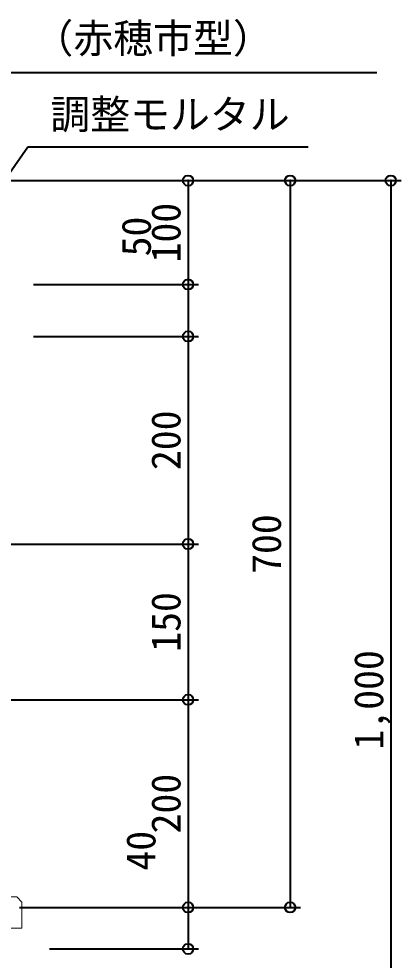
# Model space of a CAD drawing. Units: millimetres at full size, sheet at 1:20. Extents: x -5817 to 7940, y -3160 to 3160.
# Drawn here: x -2988 to -2620, y 245 to 1152 of the extents above; entities that cross this region are included whole.
import ezdxf
from ezdxf.enums import TextEntityAlignment as Align

# ---------------------------------------------------------------- set-up
doc = ezdxf.new("R2010")
doc.units = ezdxf.units.MM
doc.header["$LTSCALE"] = 20
doc.header["$PDMODE"] = 32
doc.header["$PDSIZE"] = 10
doc.layers.add('0-9_躯体', color=7, linetype='Continuous', lineweight=9)
doc.layers.add('0-E_寸法', color=1, linetype='Continuous', lineweight=40)
doc.styles.add('ＭＳ ゴシック', font='')
doc.styles.get('ＭＳ ゴシック').set_extended_font_data('MS Gothic')

msp = doc.modelspace()

# ---------------------------------------------------------------- linework, layer by layer
at = {"layer": '0-9_躯体'}
for p, q in [((-2985.24, 301.11), (-2985.24, 276.11)), ((-2985.24, 276.11), (-3010.48, 276.11))]:
    msp.add_line(p, q, dxfattribs=at)
msp.add_lwpolyline([(-2985.24, 301.11), (-2990.24, 306.11), (-3010.24, 306.11)], dxfattribs=at)
at = {"layer": '0-E_寸法'}
for p, q in [((-3015.25, 1100.37), (-2643.54, 1100.37)), ((-3090.36, 872.93), (-2979.41, 1028.69)), ((-2979.41, 1028.69), (-2709.64, 1028.69)), ((-3046.25, 996.11), (-2620.27, 996.11)), ((-3046.25, 996.11), (-2717.09, 996.11)), ((-3046.25, 996.11), (-2815.4, 996.11)), ((-2825.4, 996.11), (-2825.4, 896.11)), ((-2727.09, 996.11), (-2727.09, 296.11)), ((-2630.27, 996.11), (-2630.27, -3.89)), ((-2974.25, 896.11), (-2815.4, 896.11)), ((-2974.25, 896.11), (-2815.4, 896.11)), ((-2825.4, 896.11), (-2825.4, 846.11)), ((-2974.25, 846.11), (-2815.4, 846.11)), ((-2974.25, 846.11), (-2815.4, 846.11)), ((-2825.4, 846.11), (-2825.4, 646.11)), ((-3034.98, 646.11), (-2815.4, 646.11)), ((-3034.98, 646.11), (-2815.4, 646.11)), ((-2825.4, 646.11), (-2825.4, 496.11)), ((-3034.98, 496.11), (-2815.4, 496.11)), ((-3034.98, 496.11), (-2815.4, 496.11)), ((-2825.4, 496.11), (-2825.4, 296.11)), ((-2987.72, 296.11), (-2815.4, 296.11)), ((-2986.48, 296.11), (-2815.4, 296.11)), ((-2986.48, 296.11), (-2717.09, 296.11)), ((-2825.4, 296.11), (-2825.4, 256.11)), ((-2958.83, 256.11), (-2815.4, 256.11))]:
    msp.add_line(p, q, dxfattribs=at)
for p in [(-2825.4, 996.11), (-2727.09, 996.11), (-2630.27, 996.11), (-2825.4, 896.11), (-2825.4, 846.11), (-2825.4, 646.11), (-2825.4, 496.11), (-2825.4, 296.11), (-2727.09, 296.11), (-2825.4, 256.11)]:
    msp.add_point(p, dxfattribs=at)

# ---------------------------------------------------------------- texts
at = {"layer": '0-E_寸法', "style": 'ＭＳ ゴシック'}
for s, p in [('（赤穂市型）', (-2974.16, 1110.66)), ('調整モルタル', (-2957.89, 1037.44))]:
    msp.add_text(s, height=28.15, dxfattribs=at).set_placement(p, align=Align.BOTTOM_LEFT)
for s, p in [('100', (-2824.18, 917.31)), ('50', (-2852.69, 923.15)), ('200', (-2824.18, 717.31)), ('700', (-2727.45, 617.31)), ('150', (-2824.18, 542.31)), ('1,000', (-2629.05, 448.11)), ('200', (-2824.18, 367.31)), ('40', (-2848.27, 331.5))]:
    msp.add_text(s, height=28.15, rotation=90, dxfattribs=at).set_placement(p, align=Align.BOTTOM_LEFT)

doc.saveas('drawing.dxf')
